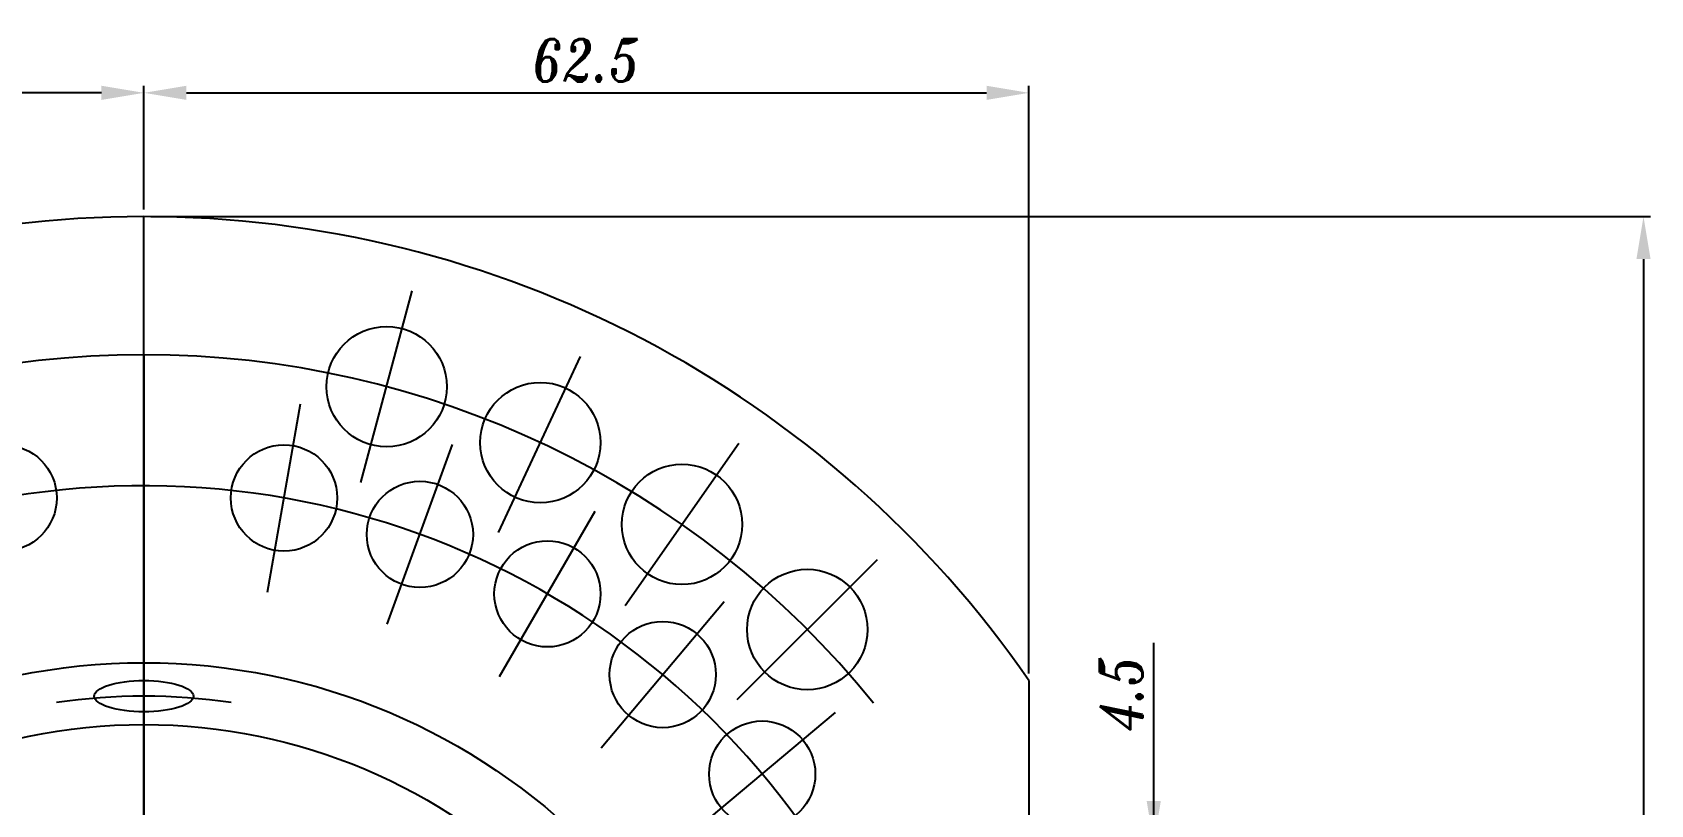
# Model space of a CAD drawing. Extents: x 5 to 583, y 5 to 409.
# Drawn here: x 133 to 247.2, y 195.8 to 250.3 of the extents above; entities that cross this region are included whole.
import ezdxf

# ---------------------------------------------------------------- set-up
doc = ezdxf.new("R2010")
doc.units = 0
doc.header["$LTSCALE"] = 7
doc.header["$MEASUREMENT"] = 0
doc.linetypes.add('CENTERX2', pattern=[20.32, 12.7, -2.54, 2.54, -2.54])
doc.layers.get('DEFPOINTS').update_dxf_attribs({"linetype": 'CONTINUOUS', "lineweight": 15})
doc.layers.add('CENTERLINE', color=4, linetype='CENTERX2')
doc.layers.add('DIMENSIONS', color=2, linetype='CONTINUOUS')
doc.layers.add('OUTLINE', color=7, linetype='CONTINUOUS', lineweight=25)
doc.styles.add('ITALICT', font='ITALICT.shx', dxfattribs={"width": 0.8, "height": 3})
doc.dimstyles.get("Standard").update_dxf_attribs({"dimtxt": 3, "dimasz": 3, "dimexe": 0.5, "dimexo": 0.5, "dimgap": 0.8, "dimtad": 1, "dimdsep": 46, "dimtxsty": 'ITALICT', "dimcen": 0.09, "dimazin": 2, "dimtfac": 1, "dimtmove": 0, "dimatfit": 3, "dimfxl": 1, "dimtolj": 1, "dimtzin": 0, "dimarcsym": 0})

# ---------------------------------------------------------------- blocks, each defined once
blk = doc.blocks.new('*D11')
at = {"layer": 'DEFPOINTS', "color": 0}
for p in [(140.01, 193.07), (212.16, 193.07), (140.4, 188.56)]:
    blk.add_point(p, dxfattribs=at)
at = {"layer": 'DIMENSIONS', "color": 0, "lineweight": -2}
for p, q in [((212.16, 193.07), (212.16, 207.24)), ((212.16, 196.07), (212.16, 199.07)), ((140.51, 193.07), (212.66, 193.07)), ((212.16, 188.56), (212.16, 193.07)), ((140.9, 188.56), (212.66, 188.56)), ((212.16, 185.56), (212.16, 182.56))]:
    blk.add_line(p, q, dxfattribs=at)
at = {"layer": 'DIMENSIONS', "color": 0}
for points in [[(211.66, 196.07), (212.66, 196.07), (212.16, 193.07)], [(212.66, 185.56), (211.66, 185.56), (212.16, 188.56)]]:
    blk.add_solid(points, dxfattribs=at)
at = {"layer": 'DIMENSIONS', "color": 0, "insert": (209.86, 203.64), "char_height": 3, "attachment_point": 5, "rotation": 90, "style": 'ITALICT'}
blk.add_mtext('\\A1;4.5', dxfattribs=at)
blk = doc.blocks.new('*D56')
at = {"layer": 'DEFPOINTS', "color": 0}
for p in [(140.85, 237.33), (140.85, 85.33), (246.74, 85.33)]:
    blk.add_point(p, dxfattribs=at)
at = {"layer": 'DIMENSIONS', "color": 0, "lineweight": -2}
for p, q in [((141.35, 237.33), (247.24, 237.33)), ((246.74, 234.33), (246.74, 88.33)), ((141.35, 85.33), (247.24, 85.33))]:
    blk.add_line(p, q, dxfattribs=at)
at = {"layer": 'DIMENSIONS', "color": 0}
for points in [[(247.24, 234.33), (246.24, 234.33), (246.74, 237.33)], [(246.24, 88.33), (247.24, 88.33), (246.74, 85.33)]]:
    blk.add_solid(points, dxfattribs=at)
at = {"layer": 'DIMENSIONS', "color": 0, "insert": (244.44, 161.33), "char_height": 3, "attachment_point": 5, "rotation": 90, "style": 'ITALICT'}
blk.add_mtext('\\A1;152', dxfattribs=at)
blk = doc.blocks.new('*D57')
at = {"layer": 'DEFPOINTS', "color": 0}
for p in [(78.35, 246.07), (140.85, 237.33), (78.35, 204.57)]:
    blk.add_point(p, dxfattribs=at)
at = {"layer": 'DIMENSIONS', "color": 0, "lineweight": -2}
for p, q in [((78.35, 205.07), (78.35, 246.57)), ((137.85, 246.07), (81.35, 246.07)), ((140.85, 237.83), (140.85, 246.57))]:
    blk.add_line(p, q, dxfattribs=at)
at = {"layer": 'DIMENSIONS', "color": 0}
for points in [[(81.35, 246.57), (81.35, 245.57), (78.35, 246.07)], [(137.85, 245.57), (137.85, 246.57), (140.85, 246.07)]]:
    blk.add_solid(points, dxfattribs=at)
at = {"layer": 'DIMENSIONS', "color": 0, "insert": (109.6, 248.37), "char_height": 3, "attachment_point": 5, "style": 'ITALICT'}
blk.add_mtext('\\A1;62.5', dxfattribs=at)
blk = doc.blocks.new('*D58')
at = {"layer": 'DEFPOINTS', "color": 0}
for p in [(203.35, 246.07), (140.85, 237.33), (203.35, 204.57)]:
    blk.add_point(p, dxfattribs=at)
at = {"layer": 'DIMENSIONS', "color": 0, "lineweight": -2}
for p, q in [((140.85, 237.83), (140.85, 246.57)), ((143.85, 246.07), (200.35, 246.07)), ((203.35, 205.07), (203.35, 246.57))]:
    blk.add_line(p, q, dxfattribs=at)
at = {"layer": 'DIMENSIONS', "color": 0}
for points in [[(143.85, 246.57), (143.85, 245.57), (140.85, 246.07)], [(200.35, 245.57), (200.35, 246.57), (203.35, 246.07)]]:
    blk.add_solid(points, dxfattribs=at)
at = {"layer": 'DIMENSIONS', "color": 0, "insert": (172.1, 248.37), "char_height": 3, "attachment_point": 5, "style": 'ITALICT'}
blk.add_mtext('\\A1;62.5', dxfattribs=at)
blk = doc.blocks.new('*D63')
at = {"layer": 'DEFPOINTS', "color": 0}
for p in [(89.05, 213.13), (63.2, 206.16), (98.95, 203.23), (78.35, 161.33), (203.35, 161.33)]:
    blk.add_point(p, dxfattribs=at)
at = {"layer": 'DIMENSIONS', "color": 0, "lineweight": -2}
for p, q in [((88.7, 213.48), (77.09, 225.08)), ((77.85, 161.33), (50.69, 161.33))]:
    blk.add_line(p, q, dxfattribs=at)
blk.add_arc((140.85, 161.33), 89.66, 136.9171, 178.0829, dxfattribs=at)
at = {"layer": 'DIMENSIONS', "color": 0}
for points in [[(75.72, 222.23), (75, 222.92), (77.45, 224.73)], [(50.74, 164.34), (51.74, 164.32), (51.19, 161.33)]]:
    blk.add_solid(points, dxfattribs=at)
at = {"layer": 'DIMENSIONS', "color": 0, "insert": (55.89, 196.52), "char_height": 3, "attachment_point": 5, "rotation": 67.5, "style": 'ITALICT'}
blk.add_mtext('\\A1;45%%d', dxfattribs=at)

msp = doc.modelspace()

# ---------------------------------------------------------------- linework, layer by layer
at = {"layer": 'CENTERLINE'}
for p, q in [((140.847, 161.33), (140.847, 237.33)), ((156.182, 218.561), (159.806, 232.084)), ((140.847, 227.58), (140.847, 161.33)), ((165.888, 215.029), (171.676, 227.442)), ((149.573, 210.817), (151.917, 224.112)), ((158.034, 208.55), (162.651, 221.236)), ((174.832, 209.865), (182.862, 221.333)), ((165.972, 204.848), (172.722, 216.539)), ((182.743, 203.226), (192.643, 213.126)), ((173.147, 199.824), (181.825, 210.166)), ((179.341, 193.63), (189.683, 202.308))]:
    msp.add_line(p, q, dxfattribs=at)
for radius, start, end in [(66.25, 38.94329, 141.05671), (57, 12.67026, 166.53727), (42.14, 81.57666, 98.42334)]:
    msp.add_arc((140.847, 161.33), radius, start, end, dxfattribs=at)
at = {"layer": 'OUTLINE'}
msp.add_line((203.347, 204.571), (203.347, 118.09), dxfattribs=at)
for centre, radius in [((157.994, 225.323), 4.25), ((168.846, 221.373), 4.25), ((130.949, 217.464), 3.75), ((150.745, 217.464), 3.75), ((178.847, 215.599), 4.25), ((160.343, 214.893), 3.75), ((169.347, 210.694), 3.75), ((187.693, 208.176), 4.25), ((177.486, 204.995), 3.75), ((140.847, 161.33), 44.5), ((140.847, 161.33), 40.135), ((184.512, 197.969), 3.75)]:
    msp.add_circle(centre, radius, dxfattribs=at)
msp.add_arc((140.847, 161.33), 76, 34.67741, 145.32259, dxfattribs=at)
msp.add_ellipse((140.847, 203.47), major_axis=(3.5, 0), ratio=0.3163569, dxfattribs=at)

# ---------------------------------------------------------------- dimensions: what is measured, and where the dimension line sits
at = {"layer": 'DIMENSIONS'}
for base, p2, picture, middle in [((78.347, 246.071), (78.347, 204.571), '*D57', (109.597, 248.371)), ((203.347, 246.071), (203.347, 204.571), '*D58', (172.097, 248.371))]:
    dim = msp.add_linear_dim(base=base, p1=(140.847, 237.33), p2=p2, dimstyle='Standard', dxfattribs=at)
    dim.commit()
    dim.dimension.update_dxf_attribs({"geometry": picture, "text_midpoint": middle})
dim = msp.add_aligned_dim(p1=(140.847, 237.33), p2=(140.847, 85.33), distance=105.896, dimstyle='Standard', dxfattribs=at)
dim.commit()
dim.dimension.update_dxf_attribs({"geometry": '*D56', "text_midpoint": (244.444, 161.33)})
dim = msp.add_angular_dim_2l(base=(63.198, 206.161), line1=((98.951, 203.226), (89.052, 213.126)), line2=((78.347, 161.33), (203.347, 161.33)), dimstyle='Standard', dxfattribs=at)
dim.commit()
dim.dimension.update_dxf_attribs({"geometry": '*D63', "text_midpoint": (55.886, 196.523)})
dim = msp.add_linear_dim(base=(212.162, 193.067), p1=(140.401, 188.559), p2=(140.012, 193.067), angle=90, dimstyle='Standard', override={"dimdec": 1}, dxfattribs=at)
dim.commit()
dim.dimension.update_dxf_attribs({"geometry": '*D11', "text_midpoint": (212.162, 203.638), "dimtype": 160})

doc.saveas('drawing.dxf')
